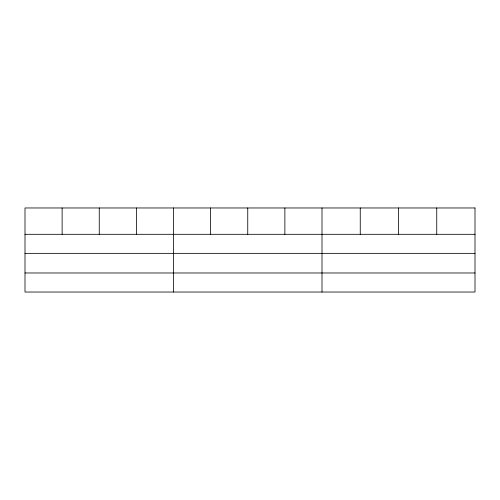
<?xml version="1.0" encoding="UTF-8"?>
<svg xmlns="http://www.w3.org/2000/svg" width="500" height="500" viewBox="0 0 500 500"><rect width="100%" height="100%" fill="white"/><g stroke="black" fill="none" stroke-linecap="round" stroke-linejoin="round"><path stroke-width="0.75" d="M25 234.306L475 234.306M25 253.356L475 253.356M25 272.981L475 272.981M436.75 207.969L436.75 234.306M398.5 207.969L398.5 234.306M360.25 207.969L360.25 234.306M322 207.969L322 292.031M284.875 207.969L284.875 234.306M247.75 207.969L247.75 234.306M210.625 207.969L210.625 234.306M173.5 207.969L173.5 292.031M136.375 207.969L136.375 234.306M99.25 207.969L99.25 234.306M62.125 207.969L62.125 234.306M475 207.969L25 207.969L25 292.031L475 292.031L475 207.969"/></g></svg>
